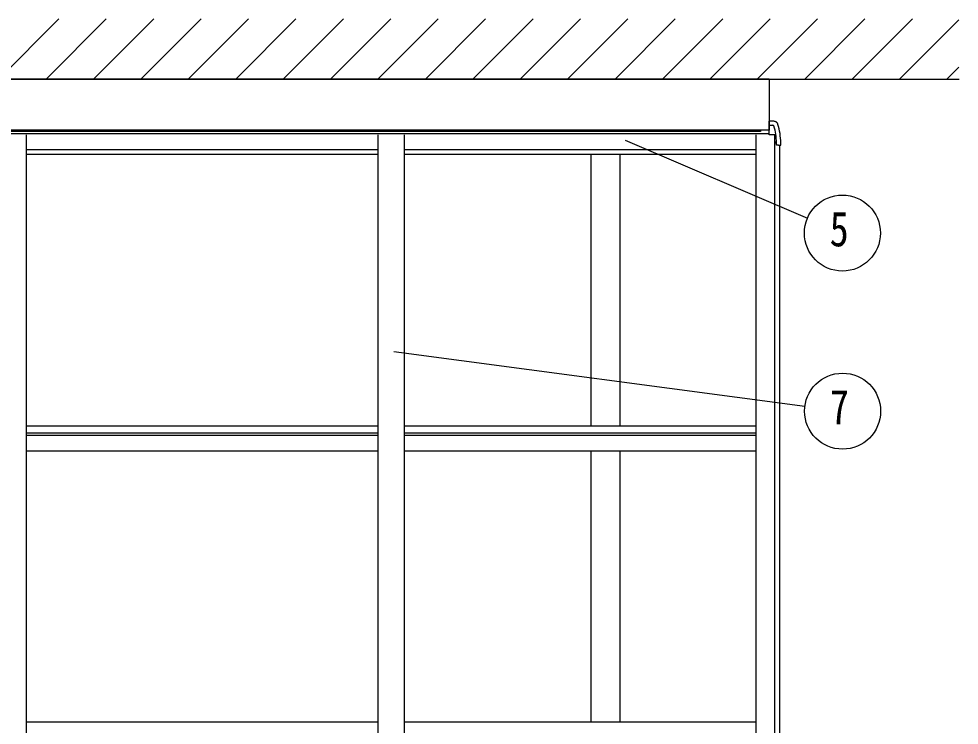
# Model space of a CAD drawing. Units: millimetres, scale not verified. Extents: x -10512 to 10512, y -7425 to 7425.
# Drawn here: x -3761 to -1980, y 781 to 2119 of the extents above; entities that cross this region are included whole.
import ezdxf
from ezdxf.enums import TextEntityAlignment as Align

# ---------------------------------------------------------------- set-up
doc = ezdxf.new("R2010")
doc.units = ezdxf.units.MM
doc.header["$LTSCALE"] = 40
for name, color, linetype in [('0-4_YKK_13', 4, 'Continuous'), ('0-5_YKK_A1', 4, 'Continuous'), ('0-6_YKK_D', 6, 'Continuous')]:
    doc.layers.add(name, color=color, linetype=linetype)
doc.styles.add('ＭＳ ゴシック', font='')
doc.styles.get('ＭＳ ゴシック').set_extended_font_data('MS Gothic')

msp = doc.modelspace()

# ---------------------------------------------------------------- linework, layer by layer
at = {"layer": '0-4_YKK_13'}
for p, q in [((-2339.9, 2004.69), (-5919.9, 2004.69)), ((-2339.9, 2004.69), (-2339.9, 1907.84)), ((-2330.89, 1924.73), (-2339.9, 1925.2)), ((-2339.9, 1925.2), (-2339.9, 1924.34)), ((-2339.9, 1924.34), (-2339.9, 1922.46)), ((-2339.9, 1907.84), (-6119.9, 1907.84)), ((-2339.9, 1922.46), (-2339.9, 1917.2)), ((-2339.9, 1917.2), (-2332.58, 1917.2)), ((-2339.9, 1898.9), (-2339.9, 1917.19)), ((-2328.9, 1898.9), (-2339.9, 1898.9)), ((-2328.9, 1886.2), (-2328.9, 1898.9)), ((-2325.9, 1879.2), (-2325.9, 1884.2)), ((-2322.05, 1879.2), (-2325.9, 1879.2)), ((-2322.05, 1879.2), (-2318.76, 1879.2)), ((-2318.76, 1879.2), (-2317.9, 1879.2)), ((-2317.9, 1879.2), (-2317.9, 1884.2))]:
    msp.add_line(p, q, dxfattribs=at)
for points in [[(-2323.23, 1918.81), (-2323.52, 1919.57), (-2323.87, 1920.31), (-2324.3, 1921), (-2324.79, 1921.66), (-2325.05, 1921.96), (-2325.4, 1922.32), (-2326.07, 1922.91), (-2326.78, 1923.42), (-2327.52, 1923.84), (-2328.29, 1924.17), (-2329.07, 1924.43), (-2329.43, 1924.52), (-2329.85, 1924.61), (-2330.63, 1924.71)], [(-2328.9, 1886.2), (-2328.9, 1884.2), (-2325.9, 1884.2)]]:
    msp.add_lwpolyline(points, dxfattribs=at)
for centre, radius, start, end in [((-2332.58, 1915.2), 2, 17.17182, 90), ((-2432.9, 1884.2), 107, 0, 17.17182), ((-2432.9, 1884.2), 115, 0, 17.50691)]:
    msp.add_arc(centre, radius, start, end, dxfattribs=at)
at = {"layer": '0-5_YKK_A1'}
for p, q in [((-3799.16, 2004.69), (-3685.07, 2118.78)), ((-3709.35, 2004.69), (-3595.26, 2118.78)), ((-3619.55, 2004.69), (-3505.46, 2118.78)), ((-3529.75, 2004.69), (-3415.66, 2118.78)), ((-3439.95, 2004.69), (-3325.86, 2118.78)), ((-3350.14, 2004.69), (-3236.05, 2118.78)), ((-3260.34, 2004.69), (-3146.25, 2118.78)), ((-3170.54, 2004.69), (-3056.45, 2118.78)), ((-3080.73, 2004.69), (-2966.65, 2118.78)), ((-2990.93, 2004.69), (-2876.84, 2118.78)), ((-2901.13, 2004.69), (-2787.04, 2118.78)), ((-2811.33, 2004.69), (-2697.24, 2118.78)), ((-2721.52, 2004.69), (-2607.44, 2118.78)), ((-2631.72, 2004.69), (-2517.63, 2118.78)), ((-2541.92, 2004.69), (-2427.83, 2118.78)), ((-2452.12, 2004.69), (-2338.03, 2118.78)), ((-2362.31, 2004.69), (-2248.23, 2118.78)), ((-2272.51, 2004.69), (-2158.42, 2118.78)), ((-2182.71, 2004.69), (-2068.62, 2118.78)), ((-2092.91, 2004.69), (-1980.49, 2117.1)), ((-2003.1, 2004.69), (-1980.49, 2027.3)), ((-6279.92, 2004.69), (-1979.88, 2004.69)), ((-2339.9, 1898.9), (-2339.9, 1924.77)), ((-2356.4, 1907.84), (-2356.4, 1905.34)), ((-2356.4, 1905.34), (-5903.4, 1905.34)), ((-2339.9, 1901.07), (-5903.4, 1901.07)), ((-2339.9, 1900.89), (-5903.4, 1900.86)), ((-3746.9, 1898.9), (-3746.9, 168)), ((-3080.9, 1898.9), (-3080.9, 168)), ((-3030.9, 1898.9), (-3030.9, 168)), ((-2364.9, 1898.9), (-2364.9, 168)), ((-3746.9, 1871.03), (-3080.9, 1871.03)), ((-3030.9, 1871.03), (-2364.9, 1871.03)), ((-2329.6, 1884.2), (-2325.9, 1884.2)), ((-2319.9, 1879.2), (-2319.9, 187.84)), ((-3746.9, 1862.73), (-3080.9, 1862.73)), ((-3030.9, 1862.73), (-2364.9, 1862.73)), ((-2677.4, 1862.73), (-2677.4, 1348)), ((-2622.4, 1862.73), (-2622.4, 1348)), ((-3746.9, 1348), (-3080.9, 1348)), ((-3030.9, 1348), (-2364.9, 1348)), ((-3746.9, 1334.99), (-3080.9, 1334.99)), ((-3746.9, 1330.45), (-3080.9, 1330.45)), ((-3030.9, 1334.99), (-2364.9, 1334.99)), ((-3030.9, 1330.45), (-2364.9, 1330.45)), ((-3746.9, 1300.61), (-3080.9, 1300.61)), ((-3030.9, 1300.61), (-2364.9, 1300.61)), ((-2677.4, 1300.61), (-2677.4, 787.53)), ((-2622.4, 1300.61), (-2622.4, 787.53)), ((-3746.9, 787.53), (-3080.9, 787.53)), ((-3030.9, 787.53), (-2364.9, 787.53))]:
    msp.add_line(p, q, dxfattribs=at)
msp.add_lwpolyline([(-2329.6, 1898.9), (-2329.6, 168), (-2364.9, 168)], dxfattribs=at)
at = {"layer": '0-6_YKK_D'}
for p, q in [((-2612.73, 1889.01), (-2267.32, 1741.38)), ((-3050.82, 1489.04), (-2272.01, 1385.25))]:
    msp.add_line(p, q, dxfattribs=at)
for centre in [(-2201.11, 1713.08), (-2200.64, 1375.74)]:
    msp.add_circle(centre, 72, dxfattribs=at)

# ---------------------------------------------------------------- texts
at = {"layer": '0-6_YKK_D', "style": 'ＭＳ ゴシック', "width": 0.8}
for s, p in [('5', (-2225.11, 1668.08)), ('7', (-2224.64, 1330.74))]:
    msp.add_text(s, height=65.98, dxfattribs=at).set_placement(p, align=Align.BOTTOM_LEFT)

doc.saveas('drawing.dxf')
